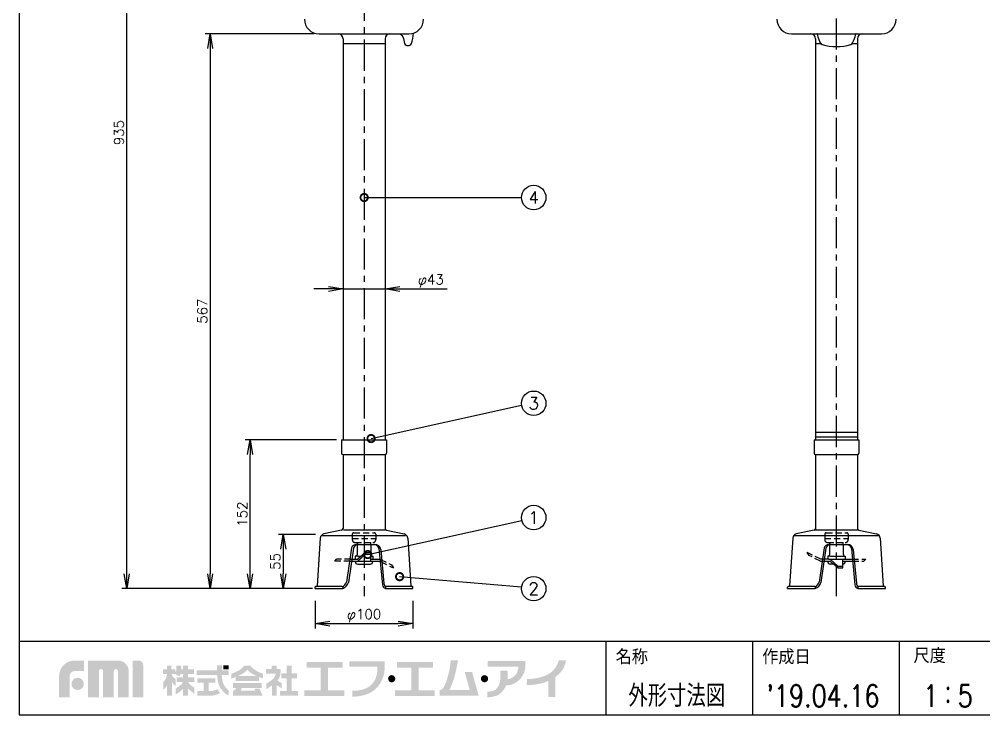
# Model space of a CAD drawing. Extents: x 115 to 2025, y 0 to 1377.
# Drawn here: x 115 to 1102, y 0 to 711 of the extents above; entities that cross this region are included whole.
import ezdxf
from ezdxf.enums import TextEntityAlignment as Align

# ---------------------------------------------------------------- set-up
doc = ezdxf.new("R2010")
doc.units = 0
doc.header["$PDMODE"] = 3
doc.linetypes.add('CENTER', pattern=[50.8, 31.75, -6.35, 6.35, -6.35])
doc.linetypes.add('HIDDEN', pattern=[9.525, 6.35, -3.175])
doc.layers.get('0').update_dxf_attribs({"linetype": 'CONTINUOUS'})
doc.layers.get('DEFPOINTS').update_dxf_attribs({"linetype": 'CONTINUOUS'})
for name, color, linetype in [('DANMEN', 7, 'CONTINUOUS'), ('SUNPOU', 7, 'CONTINUOUS'), ('WAKU', 7, 'CONTINUOUS')]:
    doc.layers.add(name, color=color, linetype=linetype)
doc.styles.get("Standard").update_dxf_attribs({"font": 'romans.shx', "bigfont": 'extfont.shx'})
doc.dimstyles.get("Standard").update_dxf_attribs({"dimscale": 5, "dimtxt": 2, "dimasz": 3, "dimexe": 1, "dimexo": 1, "dimgap": 0.6, "dimtad": 3, "dimdec": 0, "dimzin": 0, "dimdsep": 46, "dimtxsty": 'STANDARD', "dimblk1": 'OPEN', "dimblk2": 'OPEN', "dimsah": 1, "dimcen": 1.5, "dimadec": 0, "dimazin": 0, "dimtfac": 1, "dimtdec": 0, "dimtmove": 0, "dimatfit": 0, "dimldrblk": 'DOTSMALL', "dimfxl": 1, "dimtvp": 1, "dimtolj": 1, "dimtzin": 0, "dimarcsym": 0})

# ---------------------------------------------------------------- blocks, each defined once
blk = doc.blocks.new('_DotSmall')
at = {"color": 0, "linetype": 'ByBlock', "const_width": 0.5}
blk.add_lwpolyline([(-0.0625, 0, 1), (0.0625, 0, 1)], format="xyb", close=True, dxfattribs=at)
blk = doc.blocks.new('_OPEN')
at = {"color": 0, "linetype": 'ByBlock'}
for p, q in [((-1, 0.167), (0, 0)), ((0, 0), (-1, -0.167)), ((0, 0), (-1, 0))]:
    blk.add_line(p, q, dxfattribs=at)
blk = doc.blocks.new('*D5')
at = {"layer": 'DEFPOINTS', "color": 0}
for p in [(421.63, 695.95), (310.2, 128.95), (418.22, 128.95)]:
    blk.add_point(p, dxfattribs=at)
at = {"layer": 'SUNPOU', "color": 0, "lineweight": -2}
for p, q in [((416.63, 695.95), (305.2, 695.95)), ((310.2, 680.95), (310.2, 143.95)), ((413.22, 128.95), (305.2, 128.95))]:
    blk.add_line(p, q, dxfattribs=at)
at = {"layer": 'SUNPOU', "color": 0, "lineweight": -2, "xscale": 15, "yscale": 15, "zscale": 15}
for p, rotation in [((310.2, 695.95), 90), ((310.2, 128.95), 270)]:
    blk.add_blockref('_OPEN', p, dxfattribs=dict(at, rotation=rotation))
at = {"layer": 'SUNPOU', "color": 0, "insert": (302.2, 412.45), "char_height": 10, "attachment_point": 5, "rotation": 90}
blk.add_mtext('\\A1;567', dxfattribs=at)
blk = doc.blocks.new('*D6')
at = {"layer": 'DEFPOINTS', "color": 0}
for p in [(446.13, 435.15), (489.13, 435.15), (489.13, 435.15)]:
    blk.add_point(p, dxfattribs=at)
at = {"layer": 'SUNPOU', "color": 0, "lineweight": -2}
for p, q in [((431.13, 435.15), (416.13, 435.15)), ((446.13, 435.15), (489.13, 435.15)), ((504.13, 435.15), (552.75, 435.15))]:
    blk.add_line(p, q, dxfattribs=at)
at = {"layer": 'SUNPOU', "color": 0, "lineweight": -2, "xscale": 15, "yscale": 15, "zscale": 15}
blk.add_blockref('_OPEN', (446.13, 435.15), dxfattribs=at)
at = {"layer": 'SUNPOU', "color": 0, "lineweight": -2, "xscale": 15, "yscale": 15, "zscale": 15, "rotation": 180}
blk.add_blockref('_OPEN', (489.13, 435.15), dxfattribs=at)
at = {"layer": 'SUNPOU', "color": 0, "insert": (535.94, 443.15), "char_height": 10, "attachment_point": 5}
blk.add_mtext('\\A1;φ43', dxfattribs=at)
blk = doc.blocks.new('*D10')
at = {"layer": 'DEFPOINTS', "color": 0}
for p in [(351.08, 280.95), (444.63, 280.95), (418.22, 128.95)]:
    blk.add_point(p, dxfattribs=at)
at = {"layer": 'SUNPOU', "color": 0, "lineweight": -2}
for p, q in [((439.63, 280.95), (346.08, 280.95)), ((351.08, 143.95), (351.08, 265.95)), ((413.22, 128.95), (346.08, 128.95))]:
    blk.add_line(p, q, dxfattribs=at)
at = {"layer": 'SUNPOU', "color": 0, "lineweight": -2, "xscale": 15, "yscale": 15, "zscale": 15}
for p, rotation in [((351.08, 280.95), 90), ((351.08, 128.95), 270)]:
    blk.add_blockref('_OPEN', p, dxfattribs=dict(at, rotation=rotation))
at = {"layer": 'SUNPOU', "color": 0, "insert": (343.08, 204.95), "char_height": 10, "attachment_point": 5, "rotation": 90}
blk.add_mtext('\\A1;152', dxfattribs=at)
blk = doc.blocks.new('*D11')
at = {"layer": 'DEFPOINTS', "color": 0}
for p in [(224.9, 1060.95), (458.59, 1060.95), (418.22, 128.95)]:
    blk.add_point(p, dxfattribs=at)
at = {"layer": 'SUNPOU', "color": 0, "lineweight": -2}
for p, q in [((453.59, 1060.95), (219.9, 1060.95)), ((224.9, 143.95), (224.9, 1045.95)), ((413.22, 128.95), (219.9, 128.95))]:
    blk.add_line(p, q, dxfattribs=at)
at = {"layer": 'SUNPOU', "color": 0, "lineweight": -2, "xscale": 15, "yscale": 15, "zscale": 15}
for p, rotation in [((224.9, 1060.95), 90), ((224.9, 128.95), 270)]:
    blk.add_blockref('_OPEN', p, dxfattribs=dict(at, rotation=rotation))
at = {"layer": 'SUNPOU', "color": 0, "insert": (216.9, 594.95), "char_height": 10, "attachment_point": 5, "rotation": 90}
blk.add_mtext('\\A1;935', dxfattribs=at)
blk = doc.blocks.new('*D12')
at = {"layer": 'DEFPOINTS', "color": 0}
for p in [(423.05, 184.16), (384.98, 128.95), (420.05, 128.95)]:
    blk.add_point(p, dxfattribs=at)
at = {"layer": 'SUNPOU', "color": 0, "lineweight": -2}
for p, q in [((418.05, 184.16), (379.98, 184.16)), ((384.98, 169.16), (384.98, 143.95)), ((415.05, 128.95), (379.98, 128.95))]:
    blk.add_line(p, q, dxfattribs=at)
at = {"layer": 'SUNPOU', "color": 0, "lineweight": -2, "xscale": 15, "yscale": 15, "zscale": 15}
for p, rotation in [((384.98, 184.16), 90), ((384.98, 128.95), 270)]:
    blk.add_blockref('_OPEN', p, dxfattribs=dict(at, rotation=rotation))
at = {"layer": 'SUNPOU', "color": 0, "insert": (376.98, 156.56), "char_height": 10, "attachment_point": 5, "rotation": 90}
blk.add_mtext('\\A1;55', dxfattribs=at)
blk = doc.blocks.new('*D13')
at = {"layer": 'DEFPOINTS', "color": 0}
for p in [(417.63, 121.28), (517.63, 121.28), (517.63, 93.14)]:
    blk.add_point(p, dxfattribs=at)
at = {"layer": 'SUNPOU', "color": 0, "lineweight": -2}
for p, q in [((417.63, 116.28), (417.63, 88.14)), ((517.63, 116.28), (517.63, 88.14)), ((432.63, 93.14), (502.63, 93.14))]:
    blk.add_line(p, q, dxfattribs=at)
at = {"layer": 'SUNPOU', "color": 0, "lineweight": -2, "xscale": 15, "yscale": 15, "zscale": 15, "rotation": 180}
blk.add_blockref('_OPEN', (417.63, 93.14), dxfattribs=at)
at = {"layer": 'SUNPOU', "color": 0, "lineweight": -2, "xscale": 15, "yscale": 15, "zscale": 15}
blk.add_blockref('_OPEN', (517.63, 93.14), dxfattribs=at)
at = {"layer": 'SUNPOU', "color": 0, "insert": (467.63, 101.14), "char_height": 10, "attachment_point": 5}
blk.add_mtext('\\A1;φ100', dxfattribs=at)

msp = doc.modelspace()

# ---------------------------------------------------------------- hatches: boundary and pattern name
at = {"layer": 'WAKU'}
h = msp.add_hatch(color=1, dxfattribs=at)
edge = h.paths.add_edge_path()
edge.add_spline(control_points=[(155.78, 17.85), (155.78, 17.85), (155.78, 39.66), (155.78, 39.66), (155.78, 48.29), (162.8, 55.31), (171.43, 55.31), (171.43, 55.31), (181.16, 55.31), (181.16, 55.31), (181.16, 55.31), (181.16, 44.53), (181.16, 44.53), (181.16, 44.53), (171.43, 44.53), (171.43, 44.53), (168.75, 44.53), (166.56, 42.34), (166.56, 39.66), (166.56, 39.66), (166.56, 17.85), (166.56, 17.85), (166.56, 17.85), (155.78, 17.85), (155.78, 17.85)], knot_values=[0, 0, 0, 0, 1, 1, 1, 2, 2, 2, 3, 3, 3, 4, 4, 4, 5, 5, 5, 6, 6, 6, 7, 7, 7, 8, 8, 8, 8], degree=3, periodic=0)
h = msp.add_hatch(color=1, dxfattribs=at)
edge = h.paths.add_edge_path()
edge.add_spline(control_points=[(226.74, 17.85), (226.74, 17.85), (215.86, 17.85), (215.86, 17.85), (215.86, 17.85), (215.86, 44.54), (215.86, 44.54), (215.86, 45.7), (214.92, 46.64), (213.76, 46.64), (212.6, 46.64), (211.66, 45.7), (211.66, 44.54), (211.66, 44.54), (211.66, 17.85), (211.66, 17.85), (211.66, 17.85), (200.62, 17.85), (200.62, 17.85), (200.62, 17.85), (200.62, 44.54), (200.62, 44.54), (200.62, 45.7), (199.69, 46.64), (198.53, 46.64), (197.36, 46.64), (196.42, 45.7), (196.42, 44.54), (196.42, 44.54), (196.42, 17.85), (196.42, 17.85), (196.42, 17.85), (185.4, 17.85), (185.4, 17.85), (185.4, 17.85), (185.4, 55.31), (185.4, 55.31), (185.4, 55.31), (201.24, 55.31), (201.24, 55.31), (201.24, 55.31), (216.11, 55.31), (216.11, 55.31), (222.05, 55.31), (226.89, 50.48), (226.89, 44.54), (226.89, 44.54), (226.89, 43.54), (226.89, 43.54), (226.89, 41.88), (226.89, 17.85), (226.89, 17.85), (226.89, 17.85), (226.74, 17.85), (226.74, 17.85)], knot_values=[0, 0, 0, 0, 1, 1, 1, 2, 2, 2, 3, 3, 3, 4, 4, 4, 5, 5, 5, 6, 6, 6, 7, 7, 7, 8, 8, 8, 9, 9, 9, 10, 10, 10, 11, 11, 11, 12, 12, 12, 13, 13, 13, 14, 14, 14, 15, 15, 15, 16, 16, 16, 17, 17, 17, 18, 18, 18, 18], degree=3, periodic=0)
h = msp.add_hatch(color=1, dxfattribs=at)
edge = h.paths.add_edge_path()
edge.add_spline(control_points=[(231.05, 17.85), (231.05, 17.85), (231.05, 55.33), (231.05, 55.33), (231.05, 55.33), (236.97, 55.33), (236.97, 55.33), (239.66, 55.33), (241.84, 53.15), (241.84, 50.46), (241.84, 50.46), (241.84, 17.85), (241.84, 17.85), (241.84, 17.85), (231.05, 17.85), (231.05, 17.85)], knot_values=[0, 0, 0, 0, 1, 1, 1, 2, 2, 2, 3, 3, 3, 4, 4, 4, 5, 5, 5, 5], degree=3, periodic=0)
h = msp.add_hatch(color=1, dxfattribs=at)
edge = h.paths.add_edge_path(flags=16)
edge.add_spline(control_points=[(294.19, 27.33), (294.19, 27.33), (292.22, 28.6), (290.19, 30.35), (288.97, 31.4), (288.13, 32.65), (287.66, 33.48), (287.66, 33.48), (287.66, 33.58), (287.66, 33.58), (287.66, 33.58), (294.1, 33.58), (294.1, 33.58), (294.1, 33.58), (294.1, 38.36), (294.1, 38.36), (294.1, 38.36), (287.66, 38.36), (287.66, 38.36), (287.66, 38.36), (287.66, 41.73), (287.66, 41.73), (287.66, 41.73), (293.7, 41.73), (293.7, 41.73), (293.7, 41.73), (293.7, 46.51), (293.7, 46.51), (293.7, 46.51), (287.66, 46.51), (287.66, 46.51), (287.66, 46.51), (287.66, 50.09), (287.66, 50.09), (287.66, 50.09), (282.6, 50.09), (282.6, 50.09), (282.6, 50.09), (282.6, 46.51), (282.6, 46.51), (282.6, 46.51), (280.76, 46.51), (280.76, 46.51), (280.68, 48.6), (280.35, 50.17), (280.35, 50.17), (280.35, 50.17), (275.64, 50.17), (275.64, 50.17), (275.64, 50.17), (275.71, 46.23), (275.64, 45.38), (275.6, 44.9), (275.13, 44.13), (274.73, 43.56), (274.73, 43.56), (274.73, 46.51), (274.73, 46.51), (274.73, 46.51), (270.6, 46.51), (270.6, 46.51), (270.6, 46.51), (270.6, 50.17), (270.6, 50.17), (270.6, 50.17), (266.06, 50.17), (266.06, 50.17), (266.06, 50.17), (266.06, 46.51), (266.06, 46.51), (266.06, 46.51), (262.08, 46.51), (262.08, 46.51), (262.08, 46.51), (262.08, 41.66), (262.08, 41.66), (262.08, 41.66), (266.06, 41.66), (266.06, 41.66), (266.06, 41.66), (266.06, 41.59), (266.06, 41.59), (265.95, 40.74), (265.46, 37.51), (264.55, 36.11), (263.49, 34.5), (262.44, 33.65), (262.44, 33.65), (262.44, 33.65), (262.44, 25.37), (262.44, 25.37), (262.44, 25.37), (264.98, 28), (266.06, 29.81), (266.06, 29.81), (266.06, 19.43), (266.06, 19.43), (266.06, 19.43), (270.6, 19.43), (270.6, 19.43), (270.6, 19.43), (270.6, 19.46), (270.6, 19.46), (270.6, 19.46), (271.22, 19.46), (271.22, 19.46), (271.22, 19.46), (271.22, 33.35), (271.22, 33.35), (272.38, 31.65), (275.01, 29.23), (275.01, 29.23), (275.01, 29.23), (275.01, 36.25), (275.01, 36.25), (275.01, 36.25), (273.05, 37.8), (272.13, 38.93), (271.4, 39.83), (270.9, 41.16), (270.73, 41.66), (270.73, 41.66), (274.38, 41.66), (274.38, 41.66), (274.38, 41.66), (278.59, 39.14), (278.59, 39.14), (278.59, 39.14), (279.46, 40.25), (280.09, 41.73), (280.09, 41.73), (282.6, 41.73), (282.6, 41.73), (282.6, 41.73), (282.6, 38.36), (282.6, 38.36), (282.6, 38.36), (276.04, 38.36), (276.04, 38.36), (276.04, 38.36), (276.04, 33.58), (276.04, 33.58), (276.04, 33.58), (282.44, 33.58), (282.44, 33.58), (282.03, 32.71), (281.09, 31.16), (279.15, 29.65), (276.28, 27.4), (274.87, 26.63), (274.87, 26.63), (274.87, 26.63), (274.87, 20.66), (274.87, 20.66), (274.87, 20.66), (280.7, 24.03), (282.6, 26.49), (282.6, 26.49), (282.6, 19.46), (282.6, 19.46), (282.6, 19.46), (287.66, 19.46), (287.66, 19.46), (287.66, 19.46), (287.66, 26.67), (287.66, 26.67), (290.01, 24.4), (294.19, 21.15), (294.19, 21.15), (294.19, 21.15), (294.19, 27.33), (294.19, 27.33)], knot_values=[0, 0, 0, 0, 1, 1, 1, 2, 2, 2, 3, 3, 3, 4, 4, 4, 5, 5, 5, 6, 6, 6, 7, 7, 7, 8, 8, 8, 9, 9, 9, 10, 10, 10, 11, 11, 11, 12, 12, 12, 13, 13, 13, 14, 14, 14, 15, 15, 15, 16, 16, 16, 17, 17, 17, 18, 18, 18, 19, 19, 19, 20, 20, 20, 21, 21, 21, 22, 22, 22, 23, 23, 23, 24, 24, 24, 25, 25, 25, 26, 26, 26, 27, 27, 27, 28, 28, 28, 29, 29, 29, 30, 30, 30, 31, 31, 31, 32, 32, 32, 33, 33, 33, 34, 34, 34, 35, 35, 35, 36, 36, 36, 37, 37, 37, 38, 38, 38, 39, 39, 39, 40, 40, 40, 41, 41, 41, 42, 42, 42, 43, 43, 43, 44, 44, 44, 45, 45, 45, 46, 46, 46, 47, 47, 47, 48, 48, 48, 49, 49, 49, 50, 50, 50, 51, 51, 51, 52, 52, 52, 53, 53, 53, 54, 54, 54, 55, 55, 55, 56, 56, 56, 57, 57, 57, 57], degree=3, periodic=0)
h = msp.add_hatch(color=1, dxfattribs=at)
edge = h.paths.add_edge_path()
edge.add_spline(control_points=[(324.59, 30), (323.65, 31.73), (322.93, 33.91), (322.57, 36.02), (322.28, 37.71), (322.18, 39.45), (322.14, 40.54), (322.14, 40.54), (329.04, 40.54), (329.04, 40.54), (329.04, 40.54), (329.04, 45.32), (329.04, 45.32), (329.04, 45.32), (322.22, 45.32), (322.22, 45.32), (322.22, 45.32), (322.22, 50.44), (322.22, 50.44), (322.22, 50.44), (317.16, 50.44), (317.16, 50.44), (317.16, 50.44), (317.16, 45.32), (317.16, 45.32), (317.16, 45.32), (296.37, 45.32), (296.37, 45.32), (296.37, 45.32), (296.37, 40.54), (296.37, 40.54), (296.37, 40.54), (317.37, 40.54), (317.37, 40.54), (317.41, 39.31), (317.53, 37.27), (317.88, 35.22), (318.33, 32.63), (319.27, 29.91), (320.45, 27.75), (323.06, 23.02), (327.45, 20.44), (327.86, 20.19), (328.26, 19.94), (329.28, 19.53), (329.28, 19.53), (329.28, 19.53), (329.28, 24.83), (329.28, 24.83), (328.06, 25.71), (325.95, 27.53), (324.59, 30)], knot_values=[0, 0, 0, 0, 1, 1, 1, 2, 2, 2, 3, 3, 3, 4, 4, 4, 5, 5, 5, 6, 6, 6, 7, 7, 7, 8, 8, 8, 9, 9, 9, 10, 10, 10, 11, 11, 11, 12, 12, 12, 13, 13, 13, 14, 14, 14, 15, 15, 15, 16, 16, 16, 17, 17, 17, 17], degree=3, periodic=0)
for points in [[(329.04, 46.37), (323.83, 46.37), (323.83, 50.44), (329.04, 50.44)], [(393.46, 24.35), (393.46, 37.32), (398.91, 37.32), (398.91, 42.19), (393.46, 42.19), (393.46, 50.16), (388.54, 50.16), (388.54, 42.19), (383.02, 42.19), (383.02, 37.32), (388.54, 37.32), (388.54, 24.35), (381.85, 24.35), (381.85, 19.42), (400.08, 19.42), (400.08, 24.35)], [(430.86, 25), (430.86, 48.15), (445.65, 48.15), (445.65, 53.89), (408.87, 53.89), (408.87, 48.15), (423.27, 48.15), (423.27, 25), (406.73, 25), (406.73, 19.06), (447.4, 19.06), (447.4, 25)], [(523.48, 25), (523.48, 48.15), (538.26, 48.15), (538.26, 53.89), (501.49, 53.89), (501.49, 48.15), (515.89, 48.15), (515.89, 25), (499.35, 25), (499.35, 19.06), (540.02, 19.06), (540.02, 25)]]:
    msp.add_hatch(color=1, dxfattribs=at).paths.add_polyline_path(points)
h = msp.add_hatch(color=1, dxfattribs=at)
edge = h.paths.add_edge_path()
edge.add_spline(control_points=[(338.77, 39.64), (340.28, 40.3), (341.67, 40.94), (342.48, 41.4), (345.01, 42.84), (347.48, 44.65), (347.93, 45.88), (348.01, 45.89), (348.11, 45.94), (348.26, 45.86), (348.28, 45.55), (351.03, 43.25), (353.12, 41.92), (354.52, 41.04), (356.02, 40.28), (357.47, 39.64), (357.47, 39.64), (338.77, 39.64), (338.77, 39.64)], knot_values=[0, 0, 0, 0, 1, 1, 1, 2, 2, 2, 3, 3, 3, 4, 4, 4, 5, 5, 5, 6, 6, 6, 6], degree=3, periodic=0)
edge = h.paths.add_edge_path(flags=16)
edge.add_spline(control_points=[(364.28, 41.86), (364.28, 41.86), (361.16, 42.86), (357.85, 44.65), (353.19, 47.18), (351.5, 50.1), (351.5, 50.1), (351.5, 50.1), (344.82, 50.1), (344.82, 50.1), (344.82, 50.1), (343.07, 46.98), (338.92, 44.84), (334.77, 42.7), (331.98, 41.86), (331.98, 41.86), (331.98, 41.86), (331.98, 36.8), (331.98, 36.8), (331.98, 36.8), (334, 37.6), (336.32, 38.58), (336.32, 38.58), (336.32, 34.6), (336.32, 34.6), (336.32, 34.6), (360.08, 34.6), (360.08, 34.6), (360.08, 34.6), (360.08, 38.57), (360.08, 38.57), (362.49, 37.66), (364.28, 37.19), (364.28, 37.19), (364.28, 37.19), (364.28, 41.86), (364.28, 41.86)], knot_values=[0, 0, 0, 0, 1, 1, 1, 2, 2, 2, 3, 3, 3, 4, 4, 4, 5, 5, 5, 6, 6, 6, 7, 7, 7, 8, 8, 8, 9, 9, 9, 10, 10, 10, 11, 11, 11, 12, 12, 12, 12], degree=3, periodic=0)
h = msp.add_hatch(color=1, dxfattribs=at)
edge = h.paths.add_edge_path()
edge.add_spline(control_points=[(383.54, 32.13), (383.54, 32.13), (381.34, 33.36), (380.3, 34.14), (379.88, 34.45), (379.54, 34.82), (379.26, 35.14), (380.05, 36.02), (380.71, 36.93), (381.14, 37.84), (382.76, 41.28), (382.12, 46.86), (382.12, 46.86), (382.12, 46.86), (378.29, 46.86), (378.29, 46.86), (378.29, 46.86), (378.29, 50.16), (378.29, 50.16), (378.29, 50.16), (373.29, 50.16), (373.29, 50.16), (373.29, 50.16), (373.29, 46.86), (373.29, 46.86), (373.29, 46.86), (367.46, 46.86), (367.46, 46.86), (367.46, 46.86), (367.46, 41.92), (367.46, 41.92), (367.46, 41.92), (377.24, 41.92), (377.24, 41.92), (377.08, 39.73), (375.28, 36.99), (373.49, 35.57), (371.6, 34.08), (367.63, 31.68), (367.63, 31.68), (367.63, 31.68), (367.63, 26.1), (367.63, 26.1), (367.63, 26.1), (369.4, 27.01), (372.06, 29.02), (372.45, 29.32), (372.93, 29.67), (373.42, 30.04), (373.42, 30.04), (373.42, 19.42), (373.42, 19.42), (373.42, 19.42), (378.23, 19.42), (378.23, 19.42), (378.23, 19.42), (378.23, 30.27), (378.23, 30.27), (380.43, 28.62), (383.54, 26.88), (383.54, 26.88), (383.54, 26.88), (383.54, 32.13), (383.54, 32.13)], knot_values=[0, 0, 0, 0, 1, 1, 1, 2, 2, 2, 3, 3, 3, 4, 4, 4, 5, 5, 5, 6, 6, 6, 7, 7, 7, 8, 8, 8, 9, 9, 9, 10, 10, 10, 11, 11, 11, 12, 12, 12, 13, 13, 13, 14, 14, 14, 15, 15, 15, 16, 16, 16, 17, 17, 17, 18, 18, 18, 19, 19, 19, 20, 20, 20, 21, 21, 21, 21], degree=3, periodic=0)
h = msp.add_hatch(color=1, dxfattribs=at)
edge = h.paths.add_edge_path()
edge.add_spline(control_points=[(488.75, 49.02), (488.75, 49.02), (488.75, 50.06), (488.75, 50.06), (488.76, 50.73), (488.77, 51.12), (488.75, 51.17), (488.75, 51.17), (488.75, 54.67), (488.75, 54.67), (488.75, 54.67), (452.69, 54.67), (452.69, 54.67), (452.69, 54.67), (452.69, 49.02), (452.69, 49.02), (452.69, 49.02), (481.18, 49.02), (481.18, 49.02), (481.32, 47.05), (481.43, 42.9), (480.27, 39.37), (479.06, 35.68), (477.51, 33.01), (475.36, 30.8), (471.02, 26.3), (462.93, 24.17), (455.8, 24.48), (455.8, 24.48), (455.8, 24.47), (455.8, 24.47), (455.8, 24.47), (455.8, 18.59), (455.8, 18.59), (455.8, 18.59), (455.8, 18.58), (455.8, 18.58), (464.54, 18.2), (474.66, 21.22), (480.13, 26.87), (482.74, 29.58), (485.09, 32.85), (486.75, 37.09), (488.34, 41.12), (488.74, 44.79), (488.74, 47.37), (488.73, 47.99), (488.73, 48.54), (488.74, 49.02), (488.74, 49.02), (488.75, 49.02), (488.75, 49.02)], knot_values=[0, 0, 0, 0, 1, 1, 1, 2, 2, 2, 3, 3, 3, 4, 4, 4, 5, 5, 5, 6, 6, 6, 7, 7, 7, 8, 8, 8, 9, 9, 9, 10, 10, 10, 11, 11, 11, 12, 12, 12, 13, 13, 13, 14, 14, 14, 15, 15, 15, 16, 16, 16, 17, 17, 17, 17], degree=3, periodic=0)
h = msp.add_hatch(color=1, dxfattribs=at)
edge = h.paths.add_edge_path()
edge.add_spline(control_points=[(578.2, 43.65), (578.2, 43.65), (570.65, 43.65), (570.65, 43.65), (570.65, 43.65), (575.77, 25.11), (575.77, 25.11), (575.77, 25.11), (554.88, 25.11), (554.88, 25.11), (555.48, 26.27), (556.81, 29.05), (558.58, 33.87), (561.44, 41.68), (563.8, 55.58), (563.8, 55.58), (563.8, 55.58), (556.35, 55.58), (556.35, 55.58), (556.35, 55.58), (555.84, 46.26), (552.11, 35.08), (549.57, 27.44), (547.28, 25.54), (546.09, 25.11), (546.09, 25.11), (544.97, 25.11), (544.97, 25.11), (544.97, 25.11), (544.97, 19.33), (544.97, 19.33), (544.97, 19.33), (577.36, 19.33), (577.36, 19.33), (577.36, 19.33), (582.3, 19.33), (582.3, 19.33), (582.3, 19.33), (584.91, 19.33), (584.91, 19.33), (584.91, 19.33), (578.2, 43.65), (578.2, 43.65)], knot_values=[0, 0, 0, 0, 1, 1, 1, 2, 2, 2, 3, 3, 3, 4, 4, 4, 5, 5, 5, 6, 6, 6, 7, 7, 7, 8, 8, 8, 9, 9, 9, 10, 10, 10, 11, 11, 11, 12, 12, 12, 13, 13, 13, 14, 14, 14, 14], degree=3, periodic=0)
h = msp.add_hatch(color=1, dxfattribs=at)
edge = h.paths.add_edge_path()
edge.add_spline(control_points=[(632.75, 50.8), (632.75, 50.8), (632.75, 54.88), (632.75, 54.88), (632.75, 54.88), (594.26, 54.88), (594.26, 54.88), (594.26, 54.88), (594.26, 49.08), (594.26, 49.08), (594.26, 49.08), (625.63, 49.08), (625.63, 49.08), (625.52, 47.53), (624.97, 42.7), (622.25, 40.16), (618.98, 37.12), (616.6, 36.25), (614.42, 36.25), (614.41, 36.25), (614.4, 36.25), (614.38, 36.25), (614.84, 40.73), (614.34, 44.95), (614.34, 44.95), (614.34, 44.95), (606.95, 44.95), (606.95, 44.95), (606.95, 44.95), (607.43, 43.71), (607.1, 37.26), (606.73, 30.3), (603.69, 26.46), (601.01, 24.87), (598.32, 23.27), (593.82, 23.7), (593.82, 23.7), (593.82, 23.7), (593.82, 17.83), (593.82, 17.83), (593.82, 17.83), (596.14, 17.62), (601.22, 18.78), (605.72, 19.79), (609.6, 23.21), (612.46, 28.85), (612.53, 28.99), (612.81, 29.87), (612.87, 30.02), (616.36, 30.06), (620.34, 30.32), (626.02, 35.16), (630.44, 38.93), (632.17, 44.84), (632.62, 48.07), (632.62, 48.07), (632.75, 50.8), (632.75, 50.8)], knot_values=[0, 0, 0, 0, 1, 1, 1, 2, 2, 2, 3, 3, 3, 4, 4, 4, 5, 5, 5, 6, 6, 6, 7, 7, 7, 8, 8, 8, 9, 9, 9, 10, 10, 10, 11, 11, 11, 12, 12, 12, 13, 13, 13, 14, 14, 14, 15, 15, 15, 16, 16, 16, 17, 17, 17, 18, 18, 18, 19, 19, 19, 19], degree=3, periodic=0)
h = msp.add_hatch(color=1, dxfattribs=at)
edge = h.paths.add_edge_path()
edge.add_spline(control_points=[(674.23, 55.69), (674.23, 55.69), (666.91, 55.69), (666.91, 55.69), (666.89, 55.57), (664.79, 45.48), (654.9, 40.72), (651.18, 38.93), (647.89, 38.14), (645.1, 37.55), (638.95, 36.25), (634.42, 36.46), (634.37, 36.46), (634.37, 36.46), (634.05, 30.24), (634.05, 30.24), (634.26, 30.23), (639.39, 29.98), (646.39, 31.46), (649.17, 32.05), (652.38, 32.86), (656.11, 34.45), (656.11, 34.45), (656.11, 18.05), (656.11, 18.05), (656.11, 18.05), (663.36, 18.05), (663.36, 18.05), (663.36, 18.05), (663.36, 38.48), (663.36, 38.48), (673.54, 45.8), (674.12, 55.2), (674.23, 55.69)], knot_values=[0, 0, 0, 0, 1, 1, 1, 2, 2, 2, 3, 3, 3, 4, 4, 4, 5, 5, 5, 6, 6, 6, 7, 7, 7, 8, 8, 8, 9, 9, 9, 10, 10, 10, 11, 11, 11, 11], degree=3, periodic=0)
h = msp.add_hatch(color=1, dxfattribs=at)
edge = h.paths.add_edge_path()
edge.add_spline(control_points=[(499.63, 36.76), (499.63, 34.72), (497.98, 33.07), (495.94, 33.07), (493.9, 33.07), (492.24, 34.72), (492.24, 36.76), (492.24, 38.8), (493.9, 40.45), (495.94, 40.45), (497.98, 40.45), (499.63, 38.8), (499.63, 36.76)], knot_values=[0, 0, 0, 0, 1, 1, 1, 2, 2, 2, 3, 3, 3, 4, 4, 4, 4], degree=3, periodic=0)
h = msp.add_hatch(color=1, dxfattribs=at)
edge = h.paths.add_edge_path()
edge.add_spline(control_points=[(594.59, 36.76), (594.59, 34.72), (592.93, 33.07), (590.89, 33.07), (588.85, 33.07), (587.2, 34.72), (587.2, 36.76), (587.2, 38.8), (588.85, 40.45), (590.89, 40.45), (592.93, 40.45), (594.59, 38.8), (594.59, 36.76)], knot_values=[0, 0, 0, 0, 1, 1, 1, 2, 2, 2, 3, 3, 3, 4, 4, 4, 4], degree=3, periodic=0)
h = msp.add_hatch(color=1, dxfattribs=at)
edge = h.paths.add_edge_path()
edge.add_spline(control_points=[(168.39, 31.49), (168.39, 34.98), (171.22, 37.81), (174.71, 37.81), (178.19, 37.81), (181.02, 34.98), (181.02, 31.49), (181.02, 28.01), (178.19, 25.18), (174.71, 25.18), (171.22, 25.18), (168.39, 28.01), (168.39, 31.49)], knot_values=[0, 0, 0, 0, 1, 1, 1, 2, 2, 2, 3, 3, 3, 4, 4, 4, 4], degree=3, periodic=0)
h = msp.add_hatch(color=1, dxfattribs=at)
edge = h.paths.add_edge_path()
edge.add_spline(control_points=[(317.97, 26.18), (317.32, 25.84), (315.34, 24.9), (313.94, 24.58), (313.2, 24.42), (311.69, 24.21), (310.44, 24.21), (310.44, 24.21), (310.19, 24.21), (310.19, 24.21), (310.19, 24.21), (310.19, 24.21), (310.19, 24.21), (310.19, 24.21), (308.63, 24.21), (308.63, 24.21), (308.63, 24.21), (308.63, 32.59), (308.63, 32.59), (308.63, 32.59), (315.37, 32.59), (315.37, 32.59), (315.37, 32.59), (315.37, 37.32), (315.37, 37.32), (315.37, 37.32), (297.02, 37.32), (297.02, 37.32), (297.02, 37.32), (297.02, 32.59), (297.02, 32.59), (297.02, 32.59), (303.44, 32.59), (303.44, 32.59), (303.44, 32.59), (303.44, 24.21), (303.44, 24.21), (303.44, 24.21), (297.02, 24.22), (297.02, 24.22), (297.02, 24.22), (297.02, 19.48), (297.02, 19.48), (297.02, 19.48), (310.19, 19.5), (310.19, 19.5), (310.19, 19.5), (310.44, 19.5), (310.44, 19.5), (311.93, 19.5), (313.79, 19.69), (314.99, 19.97), (317.24, 20.48), (319.88, 21.84), (320.17, 21.99), (320.17, 21.99), (317.97, 26.18), (317.97, 26.18)], knot_values=[0, 0, 0, 0, 1, 1, 1, 2, 2, 2, 3, 3, 3, 4, 4, 4, 5, 5, 5, 6, 6, 6, 7, 7, 7, 8, 8, 8, 9, 9, 9, 10, 10, 10, 11, 11, 11, 12, 12, 12, 13, 13, 13, 14, 14, 14, 15, 15, 15, 16, 16, 16, 17, 17, 17, 18, 18, 18, 19, 19, 19, 19], degree=3, periodic=0)
h = msp.add_hatch(color=1, dxfattribs=at)
edge = h.paths.add_edge_path()
edge.add_spline(control_points=[(360.76, 26.6), (360.76, 26.6), (355.6, 26.6), (355.6, 26.6), (355.6, 26.6), (356.54, 24.51), (356.54, 24.51), (356.54, 24.51), (341.64, 24.51), (341.64, 24.51), (341.64, 24.51), (342.47, 27.38), (342.47, 27.38), (342.47, 27.38), (363.05, 27.38), (363.05, 27.38), (363.05, 27.38), (363.05, 32.54), (363.05, 32.54), (363.05, 32.54), (333.57, 32.54), (333.57, 32.54), (333.57, 32.54), (333.57, 27.38), (333.57, 27.38), (333.57, 27.38), (336.72, 27.38), (336.72, 27.38), (336.64, 26.93), (336.44, 26.16), (336, 25.72), (335.37, 25.09), (335.27, 24.95), (334.69, 24.7), (334.46, 24.61), (334.28, 24.56), (334.13, 24.51), (334.13, 24.51), (333.57, 24.51), (333.57, 24.51), (333.57, 24.51), (333.57, 19.45), (333.57, 19.45), (333.57, 19.45), (363.68, 19.45), (363.68, 19.45), (363.68, 19.45), (363.87, 19.45), (363.87, 19.45), (363.87, 19.45), (360.76, 26.6), (360.76, 26.6)], knot_values=[0, 0, 0, 0, 1, 1, 1, 2, 2, 2, 3, 3, 3, 4, 4, 4, 5, 5, 5, 6, 6, 6, 7, 7, 7, 8, 8, 8, 9, 9, 9, 10, 10, 10, 11, 11, 11, 12, 12, 12, 13, 13, 13, 14, 14, 14, 15, 15, 15, 16, 16, 16, 17, 17, 17, 17], degree=3, periodic=0)

# ---------------------------------------------------------------- linework, layer by layer
at = {"color": 2, "linetype": 'CENTER'}
for p, q in [((950.91, 121.22), (950.91, 1100.96)), ((467.63, 893.23), (467.63, 121.28))]:
    msp.add_line(p, q, dxfattribs=at)
at = {"color": 2}
for p, q in [((421.63, 695.95), (441.13, 695.95)), ((441.13, 695.95), (494.13, 695.95)), ((446.13, 690.95), (446.13, 280.95)), ((489.13, 690.95), (489.13, 280.95)), ((494.13, 695.95), (513.63, 695.95)), ((904.91, 695.95), (924.41, 695.95)), ((924.41, 695.95), (977.41, 695.95)), ((929.41, 690.95), (929.41, 280.95)), ((972.41, 690.95), (972.41, 280.95)), ((977.41, 695.95), (996.91, 695.95)), ((446.13, 685.95), (489.13, 685.95)), ((929.41, 685.95), (935.11, 685.95)), ((966.71, 685.95), (972.41, 685.95)), ((929.41, 288.95), (972.41, 288.95)), ((444.63, 280.95), (490.63, 280.95)), ((444.63, 280.95), (444.63, 267.45)), ((446.13, 280.95), (489.13, 280.95)), ((490.63, 280.95), (490.63, 267.45)), ((927.91, 280.95), (973.91, 280.95)), ((927.91, 280.95), (927.91, 267.45)), ((929.41, 283.95), (972.41, 283.95)), ((929.41, 280.95), (972.41, 280.95)), ((973.91, 280.95), (973.91, 267.45)), ((446.13, 265.95), (489.13, 265.95)), ((446.13, 265.95), (446.13, 190.48)), ((489.13, 265.95), (489.13, 190.48)), ((929.41, 265.95), (972.41, 265.95)), ((929.41, 265.95), (929.41, 188.95)), ((972.41, 265.95), (972.41, 188.95)), ((444.65, 188.55), (426.49, 184.86)), ((446.73, 188.95), (489.13, 188.95)), ((490.61, 188.55), (508.68, 184.86)), ((927.93, 188.55), (909.77, 184.86)), ((929.41, 188.95), (972.41, 188.95)), ((973.89, 188.55), (991.97, 184.86)), ((422.81, 180.5), (419.67, 131.86)), ((424.36, 183.25), (510.21, 183.25)), ((512.36, 180.5), (515.5, 131.86)), ((906.1, 180.5), (902.95, 131.86)), ((907.65, 183.25), (993.5, 183.25)), ((995.64, 180.5), (998.79, 131.86)), ((454.88, 170.55), (449.75, 135.47)), ((456.82, 170.06), (451.69, 134.98)), ((459.62, 173.95), (478.78, 173.95)), ((460.63, 173.81), (460.63, 164.45)), ((474.63, 173.45), (474.63, 164.45)), ((482.86, 169.75), (486.42, 132.75)), ((484.7, 168.94), (488.03, 134.02)), ((938.16, 170.55), (933.04, 135.47)), ((940.1, 170.06), (934.98, 134.98)), ((942.9, 173.95), (962.07, 173.95)), ((943.91, 173.81), (943.91, 164.45)), ((957.91, 173.95), (957.91, 164.45)), ((966.14, 169.75), (969.71, 132.75)), ((967.98, 168.94), (971.32, 134.02)), ((453.98, 158.95), (461.13, 158.95)), ((461.31, 161.95), (458.63, 161.95)), ((458.63, 161.95), (458.63, 158.95)), ((469.13, 165.95), (461.13, 158.95)), ((469.13, 163.95), (461.13, 156.95)), ((461.31, 161.95), (464.56, 161.95)), ((469.13, 165.95), (469.13, 163.95)), ((469.13, 165.95), (474.13, 165.95)), ((469.13, 163.95), (474.13, 163.95)), ((474.13, 165.95), (474.13, 156.95)), ((474.13, 161.95), (476.63, 161.95)), ((474.13, 158.95), (483.13, 158.95)), ((476.63, 161.95), (476.63, 158.95)), ((483.13, 158.95), (484.1, 158.95)), ((484.1, 158.95), (484.65, 158.68)), ((943.02, 158.95), (938.48, 158.95)), ((941.91, 161.95), (941.91, 158.95)), ((944.59, 161.95), (941.91, 161.95)), ((943.02, 158.95), (967.18, 158.95)), ((952.41, 151.95), (944.41, 158.95)), ((944.59, 161.95), (959.91, 161.95)), ((957.41, 153.95), (957.41, 158.95)), ((959.91, 161.95), (959.91, 158.95)), ((453.47, 156.95), (476.63, 156.95)), ((458.63, 156.86), (458.63, 156.95)), ((458.63, 156.86), (458.63, 156.45)), ((461.13, 153.95), (474.13, 153.95)), ((476.63, 156.95), (483.13, 156.95)), ((476.63, 156.95), (476.63, 156.4)), ((483.13, 156.95), (483.63, 156.95)), ((483.63, 156.95), (485.05, 156.24)), ((938.19, 156.95), (941.96, 156.95)), ((941.91, 156.86), (941.91, 156.95)), ((941.91, 156.86), (941.91, 156.45)), ((941.96, 156.95), (944.41, 156.95)), ((947.84, 153.95), (944.41, 156.95)), ((947.84, 153.95), (944.41, 153.95)), ((952.41, 149.95), (947.84, 153.95)), ((952.41, 151.95), (957.41, 151.95)), ((952.41, 149.95), (952.41, 151.95)), ((952.41, 149.95), (957.41, 149.95)), ((957.41, 156.95), (959.91, 156.95)), ((957.41, 149.95), (957.41, 153.95)), ((959.91, 156.95), (959.91, 156.45)), ((959.91, 156.95), (967.38, 156.95)), ((417.63, 128.95), (417.63, 130.45)), ((417.63, 128.95), (445.91, 128.95)), ((445.41, 130.95), (418.13, 130.95)), ((445.91, 130.45), (445.91, 128.95)), ((489.53, 130.45), (489.53, 129.45)), ((517.13, 130.95), (490.03, 130.95)), ((490.03, 128.95), (517.63, 128.95)), ((517.63, 128.95), (517.63, 130.45)), ((900.91, 128.95), (900.91, 130.45)), ((900.91, 128.95), (929.2, 128.95)), ((928.7, 130.95), (901.41, 130.95)), ((929.2, 130.45), (929.2, 128.95)), ((972.81, 130.45), (972.81, 129.45)), ((1000.41, 130.95), (973.31, 130.95)), ((973.31, 128.95), (1000.91, 128.95)), ((1000.91, 128.95), (1000.91, 130.45))]:
    msp.add_line(p, q, dxfattribs=at)
msp.add_lwpolyline([(503.96, 695.95, -0.232659), (507.89, 691.26), (509.13, 685.95, 0.587511), (516.05, 685.95, 0.058257), (518.26, 696.69, 0.015576)], format="xyb", dxfattribs=at)
for centre, radius, start, end in [((421.63, 710.95), 15, 180.66108, 270), ((513.63, 710.95), 15, 270, 359.33892), ((904.91, 710.95), 15, 180.66108, 270), ((996.91, 710.95), 15, 270, 359.33892), ((441.13, 690.95), 5, 0, 90), ((494.13, 690.95), 5, 90, 180), ((924.41, 690.95), 5, 0, 90), ((930.91, 695.7), 0.25, 360, 90), ((952.18, 698.54), 21.21, 187.68645, 218.99105), ((949.65, 698.54), 21.21, 321.00895, 352.31355), ((970.91, 695.7), 0.25, 90, 180), ((977.41, 690.95), 5, 90, 180), ((936.45, 685.86), 1, 221.21354, 257.09597), ((950.91, 738.86), 55.94, 254.7771, 285.2229), ((965.38, 685.86), 1, 282.90403, 318.78646), ((446.13, 267.45), 1.5, 180, 270), ((489.13, 267.45), 1.5, 270, 0), ((929.41, 267.45), 1.5, 180, 270), ((972.41, 267.45), 1.5, 270, 0), ((444.13, 190.48), 2, 285.12401, 0), ((491.13, 190.48), 2, 180, 254.87599), ((927.41, 190.48), 2, 285.12401, 0), ((974.41, 190.48), 2, 180, 254.87599), ((427.79, 180.03), 5, 105.12401, 174.65773), ((507.38, 180.03), 5, 5.34227, 74.87599), ((911.08, 180.03), 5, 105.12401, 174.65773), ((990.66, 180.03), 5, 5.34227, 74.87599), ((459.62, 168.95), 5, 90, 161.37152), ((461.83, 168.77), 5.19, 91.44724, 167.27676), ((477.92, 168.95), 5, 9.20548, 90), ((478.78, 167.95), 6, 9.51045, 90), ((942.9, 168.95), 5, 90, 161.37152), ((945.12, 168.77), 5.19, 91.44724, 167.27676), ((961.21, 168.95), 5, 9.20548, 90), ((962.07, 167.95), 6, 9.51045, 90), ((461.13, 156.45), 2.5, 180, 270), ((474.13, 156.45), 2.5, 270, 360), ((944.41, 156.45), 2.5, 180, 270), ((957.41, 156.45), 2.5, 270, 0), ((418.13, 130.45), 0.5, 90, 180), ((418.67, 131.95), 1, 270, 354.65773), ((445.41, 130.45), 0.5, 0, 90), ((441.73, 138.4), 8.54, 297.83517, 339.93043), ((442.88, 137.65), 9.21, 289.23777, 343.12149), ((491.27, 133.55), 4.91, 189.35754, 249.20044), ((493.64, 134.85), 5.66, 188.74399, 225.53189), ((490.03, 130.45), 0.5, 90, 180), ((490.03, 129.45), 0.5, 180, 270), ((516.5, 131.95), 1, 185.34227, 270), ((517.13, 130.45), 0.5, 0, 90), ((901.41, 130.45), 0.5, 90, 180), ((901.96, 131.95), 1, 270, 354.65773), ((928.7, 130.45), 0.5, 0, 90), ((925.02, 138.4), 8.54, 297.83517, 339.93043), ((926.16, 137.65), 9.21, 289.23777, 343.12149), ((974.56, 133.55), 4.91, 189.35754, 249.20044), ((976.92, 134.85), 5.66, 188.74399, 225.53189), ((973.31, 130.45), 0.5, 90, 180), ((973.31, 129.45), 0.5, 180, 270), ((999.78, 131.95), 1, 185.34227, 270), ((1000.41, 130.45), 0.5, 0, 90)]:
    msp.add_arc(centre, radius, start, end, dxfattribs=at)
at = {"color": 2, "extrusion": (0, 0, -1)}
for centre in [(458.63, 164.45), (941.91, 164.45)]:
    msp.add_ellipse(centre, major_axis=(0, 2.5), ratio=0.8, start_param=1.570796, end_param=3.141593, dxfattribs=at)
at = {"color": 2}
for centre in [(476.63, 164.45), (959.91, 164.45)]:
    msp.add_ellipse(centre, major_axis=(0, 2.5), ratio=0.8, start_param=1.570796, end_param=3.141593, dxfattribs=at)
at = {"layer": 'DANMEN', "color": 4, "linetype": 'HIDDEN'}
for p, q in [((455.63, 184.45), (455.63, 178.95)), ((455.63, 179.95), (479.63, 179.95)), ((457.13, 185.95), (478.13, 185.95)), ((479.63, 184.45), (479.63, 178.95)), ((938.91, 184.45), (938.91, 178.95)), ((938.91, 179.95), (962.91, 179.95)), ((940.41, 185.95), (961.41, 185.95)), ((962.91, 184.45), (962.91, 178.95)), ((458.63, 175.95), (476.63, 175.95)), ((460.63, 175.95), (460.63, 173.81)), ((474.63, 173.45), (474.63, 175.95)), ((941.91, 175.95), (959.91, 175.95)), ((943.91, 175.95), (943.91, 173.81)), ((957.91, 173.95), (957.91, 175.95)), ((437.63, 156.95), (439.63, 158.95)), ((453.98, 158.95), (439.63, 158.95)), ((484.65, 158.68), (495.63, 153.19)), ((922.91, 162.72), (920.91, 165.95)), ((934.91, 158.95), (920.91, 165.95)), ((934.44, 156.95), (922.91, 162.72)), ((938.48, 158.95), (934.91, 158.95)), ((967.18, 158.95), (980.91, 158.95)), ((980.91, 158.95), (978.91, 156.95)), ((453.47, 156.95), (437.63, 156.95)), ((485.05, 156.24), (497.63, 149.95)), ((495.63, 153.19), (497.63, 149.95)), ((934.44, 156.95), (938.19, 156.95)), ((967.38, 156.95), (978.91, 156.95))]:
    msp.add_line(p, q, dxfattribs=at)
for centre, radius, start, end in [((457.13, 184.45), 1.5, 90, 180), ((458.63, 178.95), 3, 180, 270), ((476.63, 178.95), 3, 270, 0), ((478.13, 184.45), 1.5, 0, 90), ((940.41, 184.45), 1.5, 90, 180), ((941.91, 178.95), 3, 180, 270), ((959.91, 178.95), 3, 270, 0), ((961.41, 184.45), 1.5, 0, 90)]:
    msp.add_arc(centre, radius, start, end, dxfattribs=at)
at = {"layer": 'SUNPOU'}
for centre in [(641.19, 528.61), (641.19, 318.33), (641.19, 201.5), (641.19, 128.81)]:
    msp.add_circle(centre, 12.5, dxfattribs=at)
at = {"layer": 'WAKU', "color": 6}
for p, q in [((115, 1376.75), (115, 0)), ((115, 75), (2025, 75)), ((115, 0), (2025, 0))]:
    msp.add_line(p, q, dxfattribs=at)
at = {"layer": 'WAKU', "color": 7}
for p, q in [((715, 75), (715, 0)), ((865, 75), (865, 0)), ((1015, 75), (1015, 0))]:
    msp.add_line(p, q, dxfattribs=at)

# ---------------------------------------------------------------- texts
at = {"layer": 'SUNPOU'}
for s, p in [('4', (641.19, 528.61)), ('3', (641.19, 318.33)), ('1', (641.19, 201.5)), ('2', (641.19, 128.81))]:
    msp.add_text(s, height=12.5, dxfattribs=at).set_placement(p, align=Align.MIDDLE)
at = {"layer": 'WAKU'}
for s, p in [('尺度', (1029.76, 52.71)), ('名称', (725.02, 51.55)), ('作成日', (875.02, 51.55))]:
    msp.add_text(s, height=15, dxfattribs=at).set_placement(p)
at = {"layer": 'WAKU', "color": 1, "width": 0.8}
for s, p in [('外形寸法図', (787.53, 8.02)), ("'19.04.16", (937.04, 8.02)), ('1：5', (1065, 8.02))]:
    msp.add_text(s, height=22.5, dxfattribs=at).set_placement(p, align=Align.CENTER)

# ---------------------------------------------------------------- dimensions: what is measured, and where the dimension line sits
at = {"layer": 'SUNPOU'}
dim = msp.add_linear_dim(base=(224.9, 1060.95), p1=(418.22, 128.95), p2=(458.59, 1060.95), angle=90, text='935', dimstyle='STANDARD', override={"dimtol": 0, "dimlim": 0, "dimtp": 0, "dimtm": 0, "dimtfac": 1, "dimtdec": 0, "dimtolj": 1, "dimtzin": 0}, dxfattribs=at)
dim.commit()
dim.dimension.update_dxf_attribs({"geometry": '*D11', "text_midpoint": (216.9, 594.95)})
for base, p1, p2, picture, middle in [((310.2, 128.95), (421.63, 695.95), (418.22, 128.95), '*D5', (302.2, 412.45)), ((351.08, 280.95), (418.22, 128.95), (444.63, 280.95), '*D10', (343.08, 204.95)), ((384.98, 128.95), (423.05, 184.16), (420.05, 128.95), '*D12', (376.98, 156.56))]:
    dim = msp.add_linear_dim(base=base, p1=p1, p2=p2, angle=90, dimstyle='STANDARD', override={"dimtol": 0, "dimlim": 0, "dimtp": 0, "dimtm": 0, "dimtfac": 1, "dimtdec": 0, "dimtolj": 1, "dimtzin": 0}, dxfattribs=at)
    dim.commit()
    dim.dimension.update_dxf_attribs({"geometry": picture, "text_midpoint": middle})
dim = msp.add_linear_dim(base=(489.13, 435.15), p1=(446.13, 435.15), p2=(489.13, 435.15), text='φ<>', dimstyle='STANDARD', override={"dimtol": 0, "dimlim": 0, "dimtp": 0, "dimtm": 0, "dimtfac": 1, "dimtdec": 0, "dimtolj": 1, "dimtzin": 0}, dxfattribs=at)
dim.commit()
dim.dimension.update_dxf_attribs({"geometry": '*D6', "text_midpoint": (535.94, 435.15), "dimtype": 160})
dim = msp.add_linear_dim(base=(517.63, 93.14), p1=(417.63, 121.28), p2=(517.63, 121.28), text='φ100', dimstyle='STANDARD', override={"dimtol": 0, "dimlim": 0, "dimtp": 0, "dimtm": 0, "dimtfac": 1, "dimtdec": 0, "dimtolj": 1, "dimtzin": 0}, dxfattribs=at)
dim.commit()
dim.dimension.update_dxf_attribs({"geometry": '*D13', "text_midpoint": (467.63, 101.14)})

# ---------------------------------------------------------------- leaders
for points in [[(467.76, 528.61), (628.69, 528.61)], [(474.87, 282.24), (628.85, 316.38)], [(471.44, 163.69), (629.1, 198.36)], [(504.04, 141.1), (628.83, 130.63)]]:
    msp.add_leader(points, dimstyle='STANDARD', dxfattribs=at)

doc.saveas('drawing.dxf')
